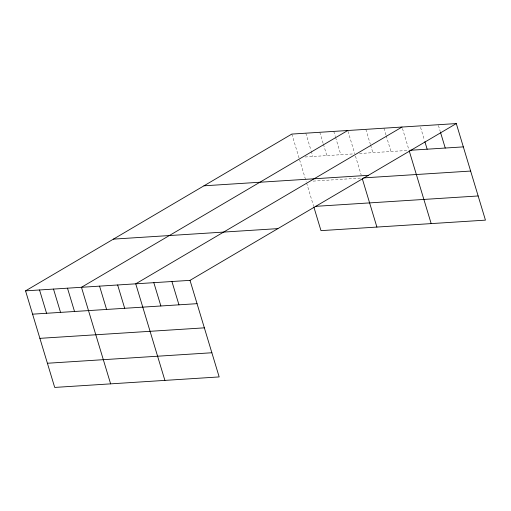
<?xml version="1.0" encoding="UTF-8"?>
<svg xmlns="http://www.w3.org/2000/svg" width="511" height="511" viewBox="0 0 511 511"><rect width="100%" height="100%" fill="white"/><g stroke="black" fill="none" stroke-linecap="round" stroke-linejoin="round"><path stroke-width="0.38" stroke-dasharray="2.56 1.92" d="M305.08 156.986L354.787 153.817M359.508 153.511L408.276 150.4M313.16 181.111L361.309 178.039M438.432 125.482L440.246 131.499M420.566 127.386L424.424 140.174M402.476 128.542L409.062 150.349M383.933 128.197L385.971 134.961M386.201 135.715L390.966 151.505M365.838 129.347L370.379 144.389M370.609 145.143L372.877 152.661M347.978 131.257L354.557 153.064M355.471 156.079L361.175 174.966M333.772 131.397L335.357 136.661M335.586 137.414L340.805 154.705M319.79 132.292L323.195 143.565M323.425 144.319L326.829 155.6M305.808 133.179L311.033 150.477M311.256 151.23L312.847 156.494M291.832 134.074L306.166 181.558M306.613 183.021L313.69 206.463"/><path stroke-width="0.77" d="M456.297 123.573L190.015 280.36L219.168 376.926L54.703 387.427L25.55 290.861L291.832 134.074L456.297 123.573L485.45 220.139L320.985 230.64L313.914 207.217M347.748 130.503L81.466 287.291L110.625 383.857M402.023 127.041L135.741 283.829L164.893 380.388M409.848 150.298L463.33 146.887M203.959 185.812L368.425 175.318M363.66 177.885L470.631 171.057M315.242 206.367L478.149 195.969M113.423 239.122L277.888 228.621M25.55 290.861L190.015 280.36M32.589 314.169L197.054 303.675M39.884 338.346L204.349 327.845M47.408 363.251L211.873 352.756M440.476 132.247L445.241 148.043M424.884 141.675L427.151 149.193M409.285 151.103L431.175 223.607M362.305 178.722L376.901 227.069M171.926 281.516L178.959 304.831M153.83 282.672L160.869 305.98M117.651 284.978L124.69 308.293M99.562 286.134L106.595 309.449M67.49 288.185L74.529 311.493M53.508 289.073L60.547 312.387M39.532 289.967L46.565 313.275"/></g></svg>
